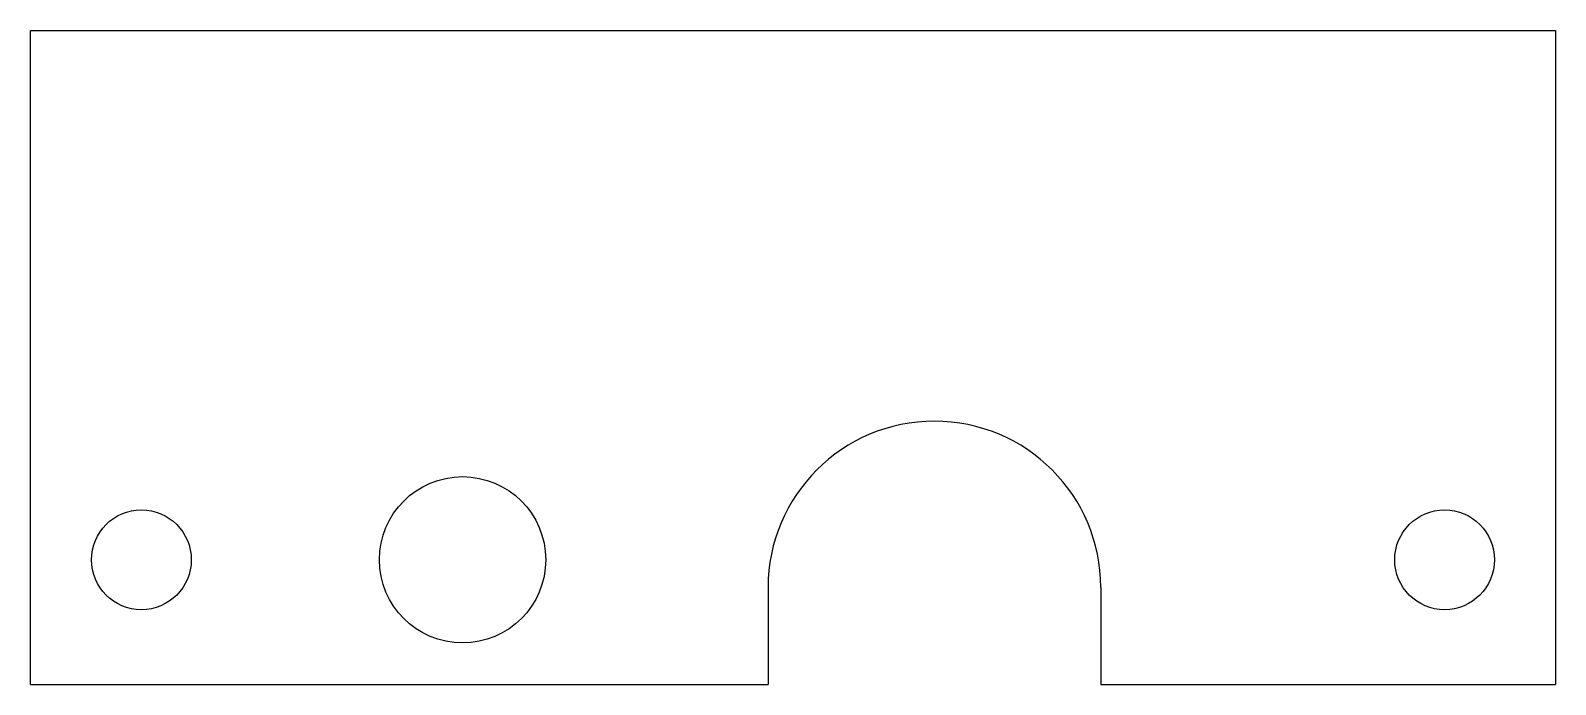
# Model space of a CAD drawing. Header units: inches. Extents: x 27.3 to 82.3, y 8.3 to 31.9.
import ezdxf

# ---------------------------------------------------------------- set-up
doc = ezdxf.new("R2010")
doc.units = ezdxf.units.IN
doc.header["$MEASUREMENT"] = 0

msp = doc.modelspace()

# ---------------------------------------------------------------- linework, layer by layer
for p, q in [((27.284, 8.307), (27.284, 31.907)), ((27.284, 31.907), (82.284, 31.907)), ((82.284, 31.907), (82.284, 8.307)), ((53.884, 11.807), (53.884, 8.307)), ((65.884, 11.807), (65.884, 8.307)), ((27.284, 8.307), (53.884, 8.307)), ((65.884, 8.307), (82.284, 8.307))]:
    msp.add_line(p, q)
for centre, radius in [((42.866, 12.807), 3), ((31.284, 12.807), 1.8), ((78.284, 12.807), 1.8)]:
    msp.add_circle(centre, radius)
msp.add_arc((59.884, 11.807), 6, 0, 180)

doc.saveas('drawing.dxf')
